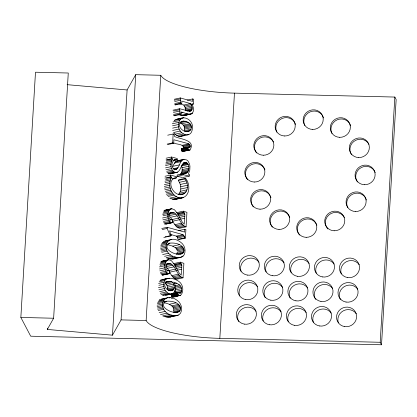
<?xml version="1.0" encoding="UTF-8"?>
<svg xmlns="http://www.w3.org/2000/svg" width="417" height="417" viewBox="0 0 417 417"><rect width="100%" height="100%" fill="white"/><g stroke="black" fill="none" stroke-linecap="round" stroke-linejoin="round"><path stroke-width="0.63" d="M161.791 261.198L168.849 259.749L171.429 260.719L174.697 264.847L179.133 272.906L181.186 275.126L181.822 265.603L181.108 263.617L180.212 263.153L174.15 264.487M164.23 210.345L171.893 208.766L174.473 209.73L177.741 213.858L182.177 221.917L184.231 224.137L184.867 214.614L184.152 212.628L183.256 212.17L177.194 213.499M178.46 194.364C182.125 190.668 181.103 184.361 178.278 180.457L178.877 179.732L185.544 178.267C190.533 183.897 190.366 196.808 181.353 197.981C171.408 197.767 166.706 184.773 171.778 177.084L170.365 176.876L164.908 178.075M187.144 100.148L192.602 98.949L192.56 101.388L180.326 97.932L174.264 99.262M178.705 230.585L184.767 229.251L184.705 232.092L167.17 227.312L161.713 228.511M174.473 115.78L181.14 114.315L181.202 111.985C184.689 112.58 189.37 115.879 192.56 113.07C194.239 110.208 193.399 106.575 191.836 103.849L193.405 104.036L193.691 99.246L192.602 98.949M175.114 104.995L181.786 103.531L181.848 101.096L190.48 103.588C192.508 105.704 193.498 111.428 189.172 111.339M167.712 144.543L173.774 143.208L173.873 139.763L187.389 143.401C189.042 143.662 190.746 145.069 190.11 146.888L189.735 147.368L188.375 147.206L181.708 148.666L181.286 149.578L181.603 150.855L182.537 151.512L189.975 149.99C196.329 139.893 179.758 139.189 174.572 136.479L174.019 134.222L173.164 133.993L167.707 135.191M20.85 317.436L35.492 72.214L68.273 73.017L53.631 318.239L47.324 329.43L112.465 335.179L121.081 319.891L135.723 74.669L160.78 75.284A65.818 15.888 3.4 0 0 234.469 93.137L394.836 97.062L396.15 99.564L381.508 344.786L30.696 336.196L20.85 317.436L53.631 318.239M47.324 329.43L47.402 328.132M112.465 335.179L127.107 89.957L135.723 74.669M381.508 344.786L380.195 342.284L219.827 338.359A65.818 15.888 3.4 0 1 146.138 320.506L160.78 75.284M184.767 229.251L185.909 229.558L185.398 238.102L184.543 237.872L184.408 236.423L183.021 234.662L169.516 230.903L171.267 235.527L170.475 235.996L167.102 228.453L167.17 227.312M170.365 176.876L170.475 175.067L176.495 176.683L176.422 177.892L172.179 178.825M166.018 159.925L171.476 158.726L171.58 157.016L177.288 158.554L177.215 159.758L172.972 160.691M167.175 144.1L172.633 142.901L173.164 133.993M173.409 115.499L180.076 114.034L179.68 108.717L187.593 110.844L189.584 111.177L190.991 110.943M174.655 104.578L180.723 103.244L180.326 97.932M182.031 177.402L177.105 176.261L177.183 174.958C181.385 173.774 189.287 174.796 188.891 168.171C189.365 165.252 187.061 161.228 183.678 162.666M177.105 176.261L183.777 174.796L183.855 173.493M180.212 263.153L180.274 262.152L183.892 263.325L183.027 277.831L176.36 279.296M183.256 212.17L183.318 211.164L186.936 212.342L186.071 226.848L179.404 228.313C174.514 226.723 173.248 221.067 170.464 217.32L177.131 215.855C179.92 219.603 181.186 225.258 186.071 226.848M182.646 177.548L189.313 176.083L189.417 174.337L188.291 174.207L189.792 170.162L189.954 166.279L189.599 164.209L188.025 161.066L186.863 160.039L184.09 159.299L177.418 160.764L175.192 162.005L172.966 165.815M219.827 338.359L234.469 93.137M380.195 342.284L394.836 97.062M169.86 219.863L171.689 219.608L172.497 220.233L172.68 222.146L171.872 222.782C166.816 221.01 166.373 211.591 170.902 208.881M166.816 270.852L168.645 270.597L169.453 271.222L169.636 273.135L168.828 273.766C163.772 271.999 163.328 262.574 167.858 259.864M184.893 162.401C180.16 164.22 180.686 174.786 174.061 171.966C169.901 169.161 170.24 162.786 172.602 158.893L171.476 158.726M186.701 173.065L180.029 174.525C182.526 172.565 182.656 168.739 181.567 165.992L188.239 164.527M172.815 256.241C159.867 250.414 167.222 232.337 180.472 242.084C184.611 244.779 186.295 250.408 184.121 254.87C181.989 258.378 177.1 257.597 173.733 258.863C171.152 259.338 168.52 258.733 166.148 257.706L172.815 256.241L177.011 257.471L180.405 257.398M169.344 314.397C156.391 308.57 163.751 290.493 176.996 300.245C181.134 302.935 182.823 308.564 180.65 313.026C178.512 316.534 173.623 315.752 170.261 317.019C167.681 317.493 165.049 316.889 162.677 315.862L169.344 314.397L173.54 315.633L176.933 315.554M174.926 292.484L174.973 290.018L181.64 288.554C180.983 284.759 176.881 283.159 173.654 282.085C175.807 284.931 176.12 289.038 174.395 292.155C171.465 294.996 166.44 294.96 162.625 295.21L169.292 293.745L170.725 293.959M165.44 295.288L178.664 292.421L180.108 293.182L180.697 292.948L181.536 291.457L181.64 288.554M185.429 110.813L185.122 107.377L183.808 105.053L178.961 103.75M169.292 293.745C163.73 291.942 162.114 283.92 165.45 279.505C169.505 276.794 174.994 278.9 178.716 281.319C183.105 284.139 184.283 291.431 180.697 295.246C178.304 295.502 170.861 299.547 171.304 294.475L171.601 294.084L179.07 292.426M171.809 281.626L165.137 283.091C167.035 284.717 168.087 287.396 167.535 289.867L174.202 288.402C174.759 285.932 173.707 283.252 171.809 281.626L169.125 281.345L165.69 281.934M178.58 124.49C179.263 112.314 193.983 118.986 192.383 128.201C191.836 140.378 176.902 133.69 178.58 124.49L172.518 125.819M173.962 143.047C176.558 144.626 184.074 143.594 183.438 148.353L183.068 148.833M180.613 194.77C188.458 194.353 189.083 183.897 184.95 178.992L178.278 180.457M179.915 295.523L178.632 295.246L177.944 294.293L177.976 293.01L178.664 292.421M176.547 254.375L177.376 252.071L184.048 250.607C183.423 243.674 173.639 242.152 168.103 243.429M169.922 243.028C158.689 248.965 182.698 260.083 184.048 250.607M163.891 302.763C168.228 303.305 175.244 305.953 173.654 311.53L180.321 310.066C181.749 302.309 170.272 300.089 164.632 301.585M186.227 121.436L179.555 122.9C182.974 123.625 185.758 127.143 184.377 130.641L191.049 129.176C193.071 123.713 186.118 119.804 181.463 121.477M189.975 149.99L189.209 150.047L188.27 149.39L187.952 148.113L188.375 147.206M170.157 290.842L173.31 289.914L174.202 288.402M174.525 169.849C180.144 169.224 178.83 160.587 184.09 159.299M175.786 312.547L178.841 311.76L180.321 310.066M182.672 121.211C173.305 124.829 186.634 136.865 191.049 129.176M184.95 178.992L185.544 178.267M166.451 301.183C156.907 306.281 172.476 314.194 177.606 312.151M174.645 120.159L175.593 119.523L182.26 118.058M171.069 219.597L170.511 219.905C165.012 214.01 173.545 208.672 177.131 215.855M168.025 270.581L167.467 270.894C164.611 268.663 165.466 261.876 170.126 263.471C176.469 266.171 176.355 275.595 183.027 277.831M166.904 281.668C161.358 284.561 167.53 292.682 172.581 290.31M173.243 296.987L174.025 296.711M177.215 159.758C171.21 158.236 169.875 169.297 175.739 169.583M173.733 258.863L175.234 258.404M170.261 317.019L171.262 316.712M176.433 196.694L169.761 198.158L173.467 199.394L176.964 198.961M180.3 131.042L173.628 132.507C175.406 135.186 178.841 137.344 182.088 136.109M174.207 100.231L180.269 98.902M174.655 101.513L180.717 100.179M174.718 103.536L180.785 102.207M183.808 105.053L190.48 103.588M191.585 104.432L193.405 104.036M184.543 106.116L191.215 104.651M185.122 107.377L191.789 105.913M173.013 110.182L179.68 108.717M173.561 111.021L179.623 109.692M185.476 108.686L192.148 107.221M173.404 112.434L180.076 110.969M185.549 109.947L192.216 108.483M186.034 110.682L192.096 109.348M187.004 111.115L191.851 110.052M173.467 114.456L180.139 112.991M189.057 111.115L191.486 110.578M181.061 112.971L182.881 112.574M178.518 114.659L180.827 115.28L187.499 113.815M191.346 113.341L192.56 113.07M180.827 115.28L182.271 115.587L188.943 114.122M185.289 115.149L191.961 113.685M182.271 115.587L183.501 115.665L190.168 114.201M191.174 114.055L183.501 115.665M177.23 119.095L183.902 117.63M174.17 120.477L180.842 119.012M173.05 121.936L179.717 120.471M180.743 121.769L183.772 121.102M172.268 123.792L178.935 122.327M181.656 123.766L188.328 122.301M183.35 125.116L190.022 123.651M172.628 128.128L178.69 126.799M183.991 125.95L190.663 124.485M184.429 126.893L191.101 125.428M172.617 130.5L179.284 129.035M184.663 127.951L191.335 126.487M184.695 129.119L191.361 127.654M184.851 131.527L190.308 130.328M175.031 134.211L181.703 132.747M186.8 131.616L189.224 131.084M176.714 135.504L183.381 134.039M178.622 136.302L185.294 134.837M180.436 136.505L188.755 134.644M182.057 145.34L188.724 143.875M182.948 145.94L189.62 144.475M183.428 146.69L190.095 145.225M183.558 147.634L190.23 146.169M190.11 146.888L181.708 148.666M181.411 149.015L188.077 147.55M181.286 149.578L187.952 148.113M181.338 150.282L188.01 148.817M181.603 150.855L188.27 149.39M182.02 151.272L188.687 149.807M182.537 151.512L189.209 150.047M166.122 158.215L171.58 157.016M166.539 160.222L172.602 158.893M166.446 161.264L171.903 160.065M173.477 160.159L175.296 159.763M173.795 160.196L176.219 159.664M165.966 162.63L171.423 161.436M176.214 161.181L182.886 159.716M165.643 164.079L171.095 162.88M175.192 162.005L181.859 160.54M174.358 163.099L181.03 161.634M165.471 165.565L170.928 164.366M183.511 163.011L185.935 162.479M183.006 163.558L186.644 162.755M165.518 167.884L170.975 166.685M172.69 166.362L179.357 164.897M182.411 164.256L187.264 163.193M181.729 165.111L187.796 163.782M165.956 169.813L171.413 168.614M173.102 168.749L177.955 167.681M173.696 169.354L177.334 168.557M182.12 167.702L188.786 166.237M166.685 171.319L172.143 170.12M174.775 169.625L176.594 169.224M166.988 172.565L173.05 171.231M182.219 169.636L188.891 168.171M167.999 173.295L174.061 171.966M168.421 173.858L175.088 172.393M182.067 170.949L188.734 169.484M171.017 173.602L177.689 172.138M176.49 172.534L168.885 173.905M181.77 172.096L188.442 170.631M165.017 176.266L170.475 175.067M181.332 173.081L188.004 171.616M180.754 173.905L187.421 172.44M184.653 173.712L185.867 173.446M166.32 178.283L171.778 177.084M165.533 179.675L170.991 178.476M172.841 178.382L176.422 177.892M164.939 181.197L170.397 179.998M165.148 182.714L170 181.65M164.334 184.627L169.792 183.428M179.451 182.323L186.123 180.858M164.314 186.441L169.771 185.242M180.28 184.465L186.952 183M164.48 188.171L169.938 186.972M164.824 189.813L170.282 188.614M180.738 186.743L187.405 185.278M165.356 191.367L170.814 190.168M180.801 189L187.473 187.535M166.023 192.795L171.481 191.596M166.201 194.223L172.263 192.889M180.399 191.299L187.071 189.834M167.102 195.385L173.164 194.056M179.492 193.243L186.164 191.778M168.119 196.423L174.181 195.093M179.331 194.468L184.788 193.269M172.205 199.144L178.877 197.679M173.467 199.394L180.139 197.929M174.681 199.446L183.631 197.496M175.844 199.3L182.516 197.835M165.83 210.095L171.893 208.766M163.996 210.621L170.058 209.292M163.907 211.195L169.365 209.996M163.344 212.128L168.802 210.929M162.917 213.228L168.374 212.029M169.766 212.706L171.585 212.305M162.625 214.489L168.082 213.29M168.927 213.415L173.17 212.482M168.405 214.421L174.473 213.092M176.646 212.628L183.318 211.164M163.073 215.782L167.921 214.719M169.114 215.672L175.781 214.208M177.486 214.093L184.152 212.628M162.5 217.992L167.957 216.793M177.991 214.896L184.658 213.431M178.799 215.949L184.867 214.614M162.865 219.868L168.322 218.67M179.404 217.439L184.861 216.241M163.448 221.437L168.906 220.239M169.87 220.009L171.689 219.608M171.882 219.582L178.554 218.117M163.589 222.808L169.656 221.479M180.467 219.175L184.715 218.242M172.763 221.182L179.435 219.717M164.418 223.642L170.48 222.313M164.621 224.2L171.293 222.735M166.294 223.913L172.357 222.579M165.804 224.111L171.872 222.782M174.848 224.669L181.52 223.204M175.745 225.858L182.417 224.393M162.249 229.517L167.102 228.453M176.798 226.931L183.464 225.467M178.012 227.765L184.679 226.301M165.205 236.861L166.414 236.59M167.629 236.324L171.267 235.527M163.803 237.461L170.475 235.996M170.193 234.323L176.355 236.126L183.021 234.662M176.355 236.126L177.23 236.851L183.902 235.386M177.23 236.851L177.736 237.888L184.408 236.423M165.356 240.885L171.423 239.551M163.355 241.433L169.417 240.103M162.302 242.486L167.759 241.292M184.543 237.872L177.871 239.337L177.736 237.888M161.629 243.335L167.087 242.136M178.731 239.567L185.398 238.102M161.124 244.372L166.581 243.179M160.78 245.608L166.237 244.409M160.608 247.036L166.065 245.837M160.613 248.469L166.07 247.271M167.363 244.607L172.758 246.145L179.425 244.68M160.806 249.83L166.258 248.631M172.758 246.145L175.291 247.698L181.963 246.233M161.181 251.107L166.638 249.908M175.291 247.698L176.261 248.631L182.933 247.166M161.744 252.311L167.201 251.112M176.261 248.631L176.933 249.668L183.605 248.204M183.975 249.35L177.303 250.815L176.933 249.668M162.635 254.568L168.703 253.234M177.126 253.374L183.798 251.91M164.569 256.293L170.631 254.964M177.762 254.109L183.219 252.91M179.883 254.135L182.312 253.604M168.447 258.55L175.119 257.086M170.345 258.936L177.011 257.471M181.963 256.387L183.172 256.121M162.786 261.084L168.849 259.749M172.106 259.04L181.901 256.94M160.952 261.61L167.014 260.276M160.863 262.184L166.32 260.985M160.3 263.117L165.757 261.918M159.873 264.216L165.33 263.018M166.722 263.69L168.541 263.294M160.185 265.342L165.038 264.279M165.883 264.404L170.126 263.471M165.971 265.275L171.429 264.076M173.602 263.617L180.274 262.152M159.419 266.901L164.877 265.702M172.737 265.196L166.065 266.661C169.813 270.404 170.662 276.966 175.896 279.119M174.436 265.082L181.108 263.617M159.456 268.981L164.913 267.782M174.942 265.879L181.614 264.414M167.42 268.308L174.087 266.844M175.15 267.068L181.822 265.603M159.815 270.852L165.273 269.658M176.36 268.428L181.817 267.229M160.404 272.426L165.862 271.227M167.431 270.862L168.645 270.597M168.838 270.57L175.51 269.106M160.545 273.797L166.612 272.468M177.423 270.164L181.671 269.231M169.719 272.171L176.391 270.706M161.374 274.631L167.436 273.302M162.187 275.053L168.249 273.724M163.25 274.897L169.312 273.568M162.156 275.23L168.828 273.766M171.804 275.658L178.476 274.193M172.701 276.841L179.373 275.376M161.9 279.682L167.962 278.353M160.514 280.083L166.576 278.754M163.516 279.567L165.94 279.03M167.154 278.764L169.578 278.233M159.992 280.704L165.45 279.505M173.753 277.915L180.42 276.45M159.148 281.866L164.606 280.667M174.968 278.754L181.635 277.289M158.59 283.44L164.048 282.241M165.486 282.142L169.125 281.345M158.924 285.296L163.772 284.227M166.164 284.113L172.836 282.648M174.259 283.722L176.683 283.19M167.019 285.567L173.691 284.102M158.382 287.694L163.839 286.495M167.577 287.183L174.249 285.718M175.145 285.786L179.393 284.853M158.872 289.799L164.329 288.6M175.63 286.974L180.483 285.911M167.702 288.746L174.369 287.282M159.701 291.645L165.158 290.446M175.171 288.475L181.233 287.146M168.39 290.477L173.847 289.278M169.672 290.712L173.31 289.914M160.253 293.292L166.315 291.957M161.035 294.538L167.707 293.073M175.041 291.608L181.713 290.143M172.138 293.511L173.347 293.245M174.864 292.922L181.536 291.457M171.304 294.475L177.976 293.01M179.362 292.781L181.181 292.38M179.482 293.214L180.697 292.948M171.194 295.1L177.866 293.636M171.278 295.757L177.944 294.293M171.543 296.315L178.215 294.85M171.966 296.711L178.632 295.246M161.28 299.171L167.947 297.707M159.278 299.724L165.945 298.259M172.482 296.94L179.154 295.476M174.634 296.576L180.697 295.246M168.974 297.962L170.183 297.696M158.83 300.647L164.288 299.448M171.324 298.39L172.539 298.124M158.158 301.491L163.615 300.292M157.652 302.534L163.104 301.335M164.037 301.809L165.252 301.543M157.308 303.764L162.766 302.565M157.136 305.192L162.594 303.993M157.141 306.625L162.599 305.432M169.281 304.301L175.953 302.836M157.329 307.986L162.786 306.787M171.82 305.854L178.492 304.389M157.709 309.263L163.167 308.064M172.789 306.787L179.461 305.322M158.267 310.467L163.725 309.268M173.462 307.824L180.134 306.359M173.832 308.971L180.504 307.506M159.164 312.724L165.226 311.39M173.905 310.227L180.577 308.762M160.493 314.585L167.16 313.12M173.68 312.396L179.743 311.066M175.203 312.557L178.841 311.76M164.976 316.712L171.648 315.247M166.868 317.092L173.54 315.633M168.63 317.196L178.429 315.096M175.265 177.85C165.325 180.968 173.925 197.856 183.037 194.239M171.992 293.886L172.935 294.152M121.081 319.891L146.138 320.506M67.127 84.667L127.107 89.957M183.777 174.796L189.313 176.083M180.723 103.244L181.786 103.531M180.076 114.034L181.14 114.315M172.633 142.901L173.774 143.208M169.448 216.084L170.126 216.908M276.878 132.116A10.128 9.721 -27.7 0 1 282.246 118.386A10.128 9.721 -27.7 0 1 295.528 124.506M256.57 152.961A10.128 9.721 -27.7 0 1 255.829 151.918M255.517 151.371A10.128 9.721 -27.7 0 1 259.989 138.058A10.128 9.721 -27.7 0 1 273.463 141.983M247.578 179.758A10.128 9.721 -27.7 0 1 250.7 165.012A10.128 9.721 -27.7 0 1 264.983 169.943M270.242 195.933A10.128 9.721 -27.7 0 1 270.951 197.71M253.348 206.91A10.128 9.721 -27.7 0 1 252.608 205.868M252.295 205.32A10.128 9.721 -27.7 0 1 256.476 192.164A10.128 9.721 -27.7 0 1 269.929 195.385M271.295 225.561A10.128 9.721 -27.7 0 1 276.362 211.961A10.128 9.721 -27.7 0 1 289.752 217.34M272.348 227.15A10.128 9.721 -27.7 0 1 271.608 226.108M299.479 235.052A10.128 9.721 -27.7 0 1 302.606 220.312A10.128 9.721 -27.7 0 1 316.884 225.243M304.869 125.564A10.128 9.721 -27.7 0 1 310.243 111.834A10.128 9.721 -27.7 0 1 323.524 117.954M327.898 228.98A10.128 9.721 -27.7 0 1 326.735 227.458M326.422 226.911A10.128 9.721 -27.7 0 1 330.895 213.598A10.128 9.721 -27.7 0 1 344.369 217.528M347.778 207.656A10.128 9.721 -27.7 0 1 353.152 193.931A10.128 9.721 -27.7 0 1 366.434 200.045M357.442 181.948A10.128 9.721 -27.7 0 1 361.247 167.556A10.128 9.721 -27.7 0 1 375.232 172.643M351.667 154.79A10.128 9.721 -27.7 0 1 351.005 153.706M350.728 153.138A10.128 9.721 -27.7 0 1 355.764 140.253A10.128 9.721 -27.7 0 1 368.946 144.324M332.005 133.466A10.128 9.721 -27.7 0 1 337.374 119.742A10.128 9.721 -27.7 0 1 350.655 125.856M241.068 271.326A10.128 9.721 -27.7 0 1 246.192 259.233A10.128 9.721 -27.7 0 1 258.962 262.22M266.124 271.941A10.128 9.721 -27.7 0 1 271.248 259.848A10.128 9.721 -27.7 0 1 284.019 262.835M291.181 272.551A10.128 9.721 -27.7 0 1 296.305 260.463A10.128 9.721 -27.7 0 1 309.075 263.45M316.237 273.166A10.128 9.721 -27.7 0 1 321.361 261.073A10.128 9.721 -27.7 0 1 334.137 264.065M341.299 273.781A10.128 9.721 -27.7 0 1 346.423 261.688A10.128 9.721 -27.7 0 1 359.193 264.675M239.603 295.846A10.128 9.721 -27.7 0 1 244.727 283.758A10.128 9.721 -27.7 0 1 257.498 286.745M265.155 297.634A10.128 9.721 -27.7 0 1 269.2 284.691A10.128 9.721 -27.7 0 1 282.554 287.36M290.216 298.244A10.128 9.721 -27.7 0 1 294.261 285.301A10.128 9.721 -27.7 0 1 307.616 287.97M315.58 299.422A10.128 9.721 -27.7 0 1 315.002 298.28M314.772 297.691A10.128 9.721 -27.7 0 1 319.896 285.598A10.128 9.721 -27.7 0 1 332.672 288.585M340.329 299.474A10.128 9.721 -27.7 0 1 344.374 286.531A10.128 9.721 -27.7 0 1 357.729 289.2M238.633 321.538A10.128 9.721 -27.7 0 1 242.678 308.596A10.128 9.721 -27.7 0 1 256.033 311.264M263.195 320.986A10.128 9.721 -27.7 0 1 268.319 308.893A10.128 9.721 -27.7 0 1 281.089 311.88M288.251 321.596A10.128 9.721 -27.7 0 1 293.375 309.508A10.128 9.721 -27.7 0 1 306.151 312.495M313.313 322.211A10.128 9.721 -27.7 0 1 318.432 310.118A10.128 9.721 -27.7 0 1 331.207 313.11M338.369 322.826A10.128 9.721 -27.7 0 1 343.493 310.733A10.128 9.721 -27.7 0 1 356.264 313.72M254.255 182.031A10.128 9.721 -27.7 0 0 263.81 167.53A10.128 9.721 -27.7 0 0 246.452 167.102A10.128 9.721 -27.7 0 0 254.255 182.031M263.252 155.233A10.128 9.721 -27.7 0 0 272.807 140.738A10.128 9.721 -27.7 0 0 255.449 140.31A10.128 9.721 -27.7 0 0 263.252 155.233M284.608 135.984A10.128 9.721 -27.7 0 0 294.167 121.483A10.128 9.721 -27.7 0 0 276.805 121.055A10.128 9.721 -27.7 0 0 284.608 135.984M312.604 129.432A10.128 9.721 -27.7 0 0 322.159 114.93A10.128 9.721 -27.7 0 0 304.801 114.503A10.128 9.721 -27.7 0 0 312.604 129.432M339.735 137.334A10.128 9.721 -27.7 0 0 349.295 122.833A10.128 9.721 -27.7 0 0 331.932 122.41A10.128 9.721 -27.7 0 0 339.735 137.334M358.735 157.574A10.128 9.721 -27.7 0 0 368.289 143.073A10.128 9.721 -27.7 0 0 350.932 142.65A10.128 9.721 -27.7 0 0 358.735 157.574M364.51 184.731A10.128 9.721 -27.7 0 0 374.065 170.23A10.128 9.721 -27.7 0 0 356.707 169.802A10.128 9.721 -27.7 0 0 364.51 184.731M355.513 211.523A10.128 9.721 -27.7 0 0 365.068 197.022A10.128 9.721 -27.7 0 0 347.71 196.6A10.128 9.721 -27.7 0 0 355.513 211.523M334.153 230.778A10.128 9.721 -27.7 0 0 343.712 216.277A10.128 9.721 -27.7 0 0 326.355 215.85A10.128 9.721 -27.7 0 0 334.153 230.778M306.161 237.33A10.128 9.721 -27.7 0 0 315.716 222.829A10.128 9.721 -27.7 0 0 298.358 222.402A10.128 9.721 -27.7 0 0 306.161 237.33M279.025 229.423A10.128 9.721 -27.7 0 0 288.585 214.927A10.128 9.721 -27.7 0 0 271.227 214.5A10.128 9.721 -27.7 0 0 279.025 229.423M260.031 209.183A10.128 9.721 -27.7 0 0 269.585 194.682A10.128 9.721 -27.7 0 0 252.228 194.259A10.128 9.721 -27.7 0 0 260.031 209.183M244.341 324.124A10.128 9.721 -27.7 0 0 255.871 311.03A10.128 9.721 -27.7 0 0 238.826 308.194A10.128 9.721 -27.7 0 0 244.341 324.124M269.398 324.739A10.128 9.721 -27.7 0 0 280.928 311.645A10.128 9.721 -27.7 0 0 263.888 308.809A10.128 9.721 -27.7 0 0 269.398 324.739M294.459 325.349A10.128 9.721 -27.7 0 0 305.984 312.255A10.128 9.721 -27.7 0 0 288.945 309.419A10.128 9.721 -27.7 0 0 294.459 325.349M319.516 325.964A10.128 9.721 -27.7 0 0 331.041 312.87A10.128 9.721 -27.7 0 0 314.001 310.034A10.128 9.721 -27.7 0 0 319.516 325.964M344.572 326.579A10.128 9.721 -27.7 0 0 356.097 313.485A10.128 9.721 -27.7 0 0 339.057 310.649A10.128 9.721 -27.7 0 0 344.572 326.579M245.806 299.599A10.128 9.721 -27.7 0 0 257.331 286.505A10.128 9.721 -27.7 0 0 240.291 283.669A10.128 9.721 -27.7 0 0 245.806 299.599M270.862 300.214A10.128 9.721 -27.7 0 0 282.392 287.12A10.128 9.721 -27.7 0 0 265.353 284.285A10.128 9.721 -27.7 0 0 270.862 300.214M295.924 300.829A10.128 9.721 -27.7 0 0 307.449 287.735A10.128 9.721 -27.7 0 0 290.409 284.9A10.128 9.721 -27.7 0 0 295.924 300.829M320.981 301.444A10.128 9.721 -27.7 0 0 332.505 288.35A10.128 9.721 -27.7 0 0 315.466 285.515A10.128 9.721 -27.7 0 0 320.981 301.444M346.037 302.054A10.128 9.721 -27.7 0 0 357.562 288.96A10.128 9.721 -27.7 0 0 340.522 286.125A10.128 9.721 -27.7 0 0 346.037 302.054M247.271 275.079A10.128 9.721 -27.7 0 0 258.795 261.985A10.128 9.721 -27.7 0 0 241.756 259.15A10.128 9.721 -27.7 0 0 247.271 275.079M272.327 275.694A10.128 9.721 -27.7 0 0 283.857 262.601A10.128 9.721 -27.7 0 0 266.817 259.765A10.128 9.721 -27.7 0 0 272.327 275.694M297.389 276.304A10.128 9.721 -27.7 0 0 308.914 263.21A10.128 9.721 -27.7 0 0 291.874 260.375A10.128 9.721 -27.7 0 0 297.389 276.304M322.445 276.919A10.128 9.721 -27.7 0 0 333.97 263.825A10.128 9.721 -27.7 0 0 316.93 260.99A10.128 9.721 -27.7 0 0 322.445 276.919M347.502 277.534A10.128 9.721 -27.7 0 0 359.027 264.441A10.128 9.721 -27.7 0 0 341.987 261.605A10.128 9.721 -27.7 0 0 347.502 277.534"/></g></svg>
